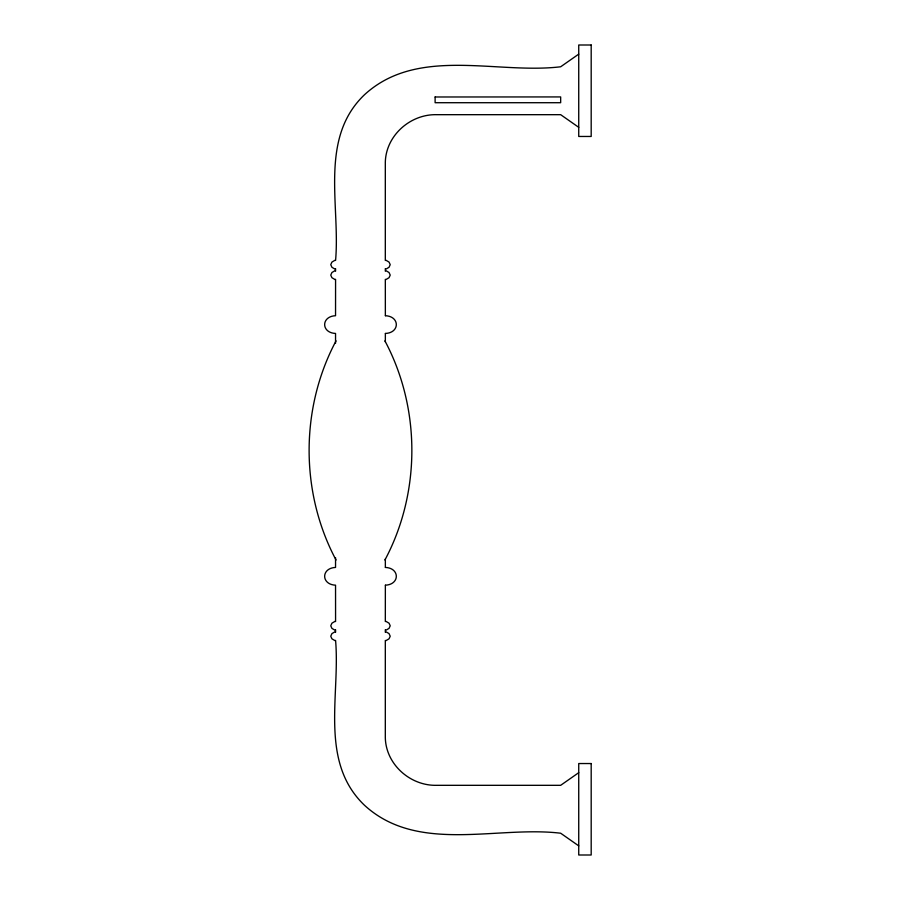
<?xml version="1.0" encoding="UTF-8"?>
<svg xmlns="http://www.w3.org/2000/svg" width="900" height="900" viewBox="0 0 900 900"><rect width="100%" height="100%" fill="white"/><g stroke="black" fill="none" stroke-linecap="round" stroke-linejoin="round"><path stroke-width="1.35" d="M335.576 279.304L335.543 315.72C321.03 316.327 321.03 332.843 335.543 333.45L335.543 343.282M335.576 640.373C340.335 695.565 319.061 761.873 364.534 805.309C417.814 854.089 496.609 825.525 560.666 833.22L578.734 845.865M385.312 640.418L385.312 735.84C384.761 763.38 409.68 786.038 436.748 785.317L560.666 785.317L578.734 772.673M385.346 341.876L385.358 333.45M385.324 621.585L385.358 585.18M336.049 340.875C300.139 408.251 300.139 492.649 336.049 560.014M384.919 560.014C420.829 492.649 420.829 408.251 384.919 340.875M578.734 54.135L560.666 66.78C496.609 74.475 417.814 45.911 364.534 94.691C318.915 138.172 340.425 205.29 335.576 260.483M335.149 260.168L331.931 262.08L330.75 264.679L331.931 267.289L335.149 269.19M335.149 270.596L331.931 272.498L330.75 275.108L331.931 277.706L335.149 279.619M385.819 269.19L389.036 267.289L390.218 264.679L389.036 262.08L385.819 260.168M385.819 279.619L389.036 277.706L390.218 275.108L389.036 272.498L385.819 270.596M335.149 621.281L331.931 623.183L330.75 625.793L331.931 628.391L335.149 630.304M335.149 631.699L331.931 633.6L330.75 636.21L331.931 638.82L335.149 640.721M385.819 630.304L389.036 628.391L390.218 625.793L389.036 623.183L385.819 621.281M385.819 640.721L389.036 638.82L390.218 636.21L389.036 633.6L385.819 631.699M385.425 333.45C399.938 332.843 399.938 316.327 385.425 315.72M385.425 585.18C399.938 584.561 399.938 568.058 385.425 567.439M578.734 127.328L560.666 114.683L436.748 114.683C409.68 113.962 384.761 136.62 385.312 164.16L385.312 260.494M385.324 279.304L385.358 315.72M385.346 559.046L385.358 567.439M335.543 557.651L335.543 567.439C321.03 568.058 321.03 584.561 335.543 585.18L335.576 621.585M385.312 268.594L385.312 271.192M385.312 629.696L385.312 632.306M335.576 268.594L335.576 271.192M335.576 629.696L335.576 632.306M435.116 96.986L435.116 102.712L560.666 102.712L560.666 96.93L435.116 96.986M591.188 45L578.734 45L578.734 136.463L591.188 136.463L591.188 45M591.188 763.538L578.734 763.538L578.734 855L591.188 855L591.188 763.538"/></g></svg>
